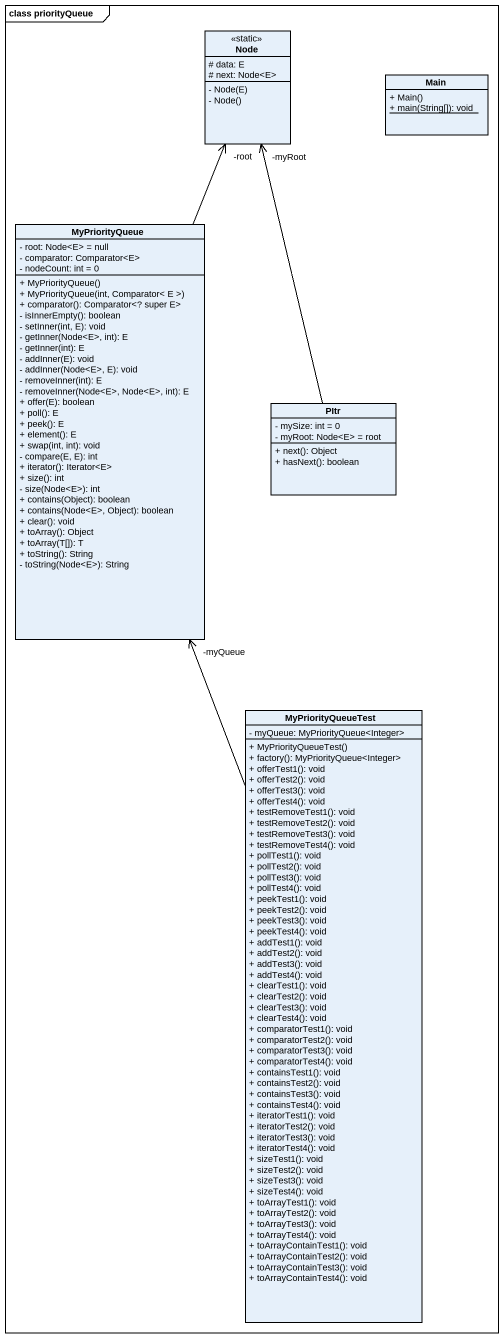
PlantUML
@startuml
mainframe class priorityQueue
hide circle
hide empty members
skinparam classAttributeIconSize 0
class "Node" as Node_ <<static>> {
  # data: E
  # next: Node<E>
  - Node(E)
  - Node()
}
class Main {
  + Main()
  {static} + main(String[]): void
}
class MyPriorityQueue {
  - root: Node<E> = null
  - comparator: Comparator<E>
  - nodeCount: int = 0
  + MyPriorityQueue()
  + MyPriorityQueue(int, Comparator< E >)
  + comparator(): Comparator<? super E>
  - isInnerEmpty(): boolean
  - setInner(int, E): void
  - getInner(Node<E>, int): E
  - getInner(int): E
  - addInner(E): void
  - addInner(Node<E>, E): void
  - removeInner(int): E
  - removeInner(Node<E>, Node<E>, int): E
  + offer(E): boolean
  + poll(): E
  + peek(): E
  + element(): E
  + swap(int, int): void
  - compare(E, E): int
  + iterator(): Iterator<E>
  + size(): int
  - size(Node<E>): int
  + contains(Object): boolean
  + contains(Node<E>, Object): boolean
  + clear(): void
  + toArray(): Object
  + toArray(T[]): T
  + toString(): String
  - toString(Node<E>): String
}
class PItr {
  - mySize: int = 0
  - myRoot: Node<E> = root
  + next(): Object
  + hasNext(): boolean
}
class MyPriorityQueueTest {
  - myQueue: MyPriorityQueue<Integer>
  + MyPriorityQueueTest()
  + factory(): MyPriorityQueue<Integer>
  + offerTest1(): void
  + offerTest2(): void
  + offerTest3(): void
  + offerTest4(): void
  + testRemoveTest1(): void
  + testRemoveTest2(): void
  + testRemoveTest3(): void
  + testRemoveTest4(): void
  + pollTest1(): void
  + pollTest2(): void
  + pollTest3(): void
  + pollTest4(): void
  + peekTest1(): void
  + peekTest2(): void
  + peekTest3(): void
  + peekTest4(): void
  + addTest1(): void
  + addTest2(): void
  + addTest3(): void
  + addTest4(): void
  + clearTest1(): void
  + clearTest2(): void
  + clearTest3(): void
  + clearTest4(): void
  + comparatorTest1(): void
  + comparatorTest2(): void
  + comparatorTest3(): void
  + comparatorTest4(): void
  + containsTest1(): void
  + containsTest2(): void
  + containsTest3(): void
  + containsTest4(): void
  + iteratorTest1(): void
  + iteratorTest2(): void
  + iteratorTest3(): void
  + iteratorTest4(): void
  + sizeTest1(): void
  + sizeTest2(): void
  + sizeTest3(): void
  + sizeTest4(): void
  + toArrayTest1(): void
  + toArrayTest2(): void
  + toArrayTest3(): void
  + toArrayTest4(): void
  + toArrayContainTest1(): void
  + toArrayContainTest2(): void
  + toArrayContainTest3(): void
  + toArrayContainTest4(): void
}
MyPriorityQueue -up-> "-root" Node_
PItr -up-> "-myRoot" Node_
MyPriorityQueueTest -up-> "-myQueue" MyPriorityQueue
@enduml
